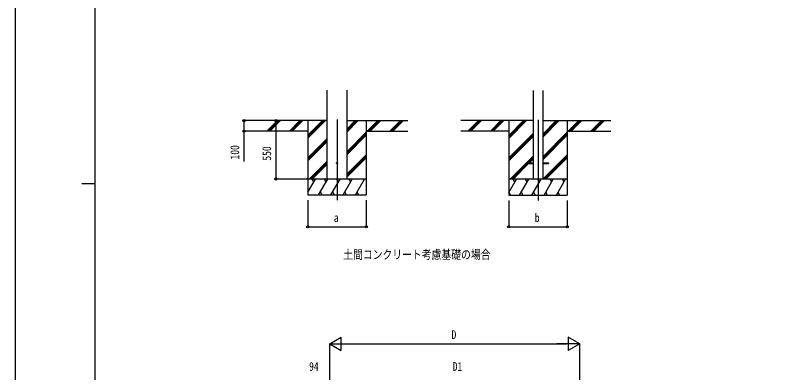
# Model space of a CAD drawing. Units: millimetres, scale not verified. Extents: x -10512 to 10512, y -7425 to 7425.
# Drawn here: x -10512 to -3325, y -1468 to 1896 of the extents above; entities that cross this region are included whole.
import ezdxf
from ezdxf.enums import TextEntityAlignment as Align

# ---------------------------------------------------------------- set-up
doc = ezdxf.new("R2010")
doc.units = ezdxf.units.MM
doc.header["$LTSCALE"] = 30
for name, color, linetype in [('0-2_USER1', 3, 'Continuous'), ('0-3_YKK_12', 2, 'Continuous'), ('0-4_YKK_A1', 4, 'Continuous'), ('0-5_YKK_D', 6, 'Continuous'), ('0-6_YKK_ZWAK', 7, 'Continuous')]:
    doc.layers.add(name, color=color, linetype=linetype)
doc.styles.add('ＭＳ ゴシック', font='')
doc.styles.get('ＭＳ ゴシック').set_extended_font_data('MS Gothic')

msp = doc.modelspace()

# ---------------------------------------------------------------- linework, layer by layer
at = {"layer": '0-3_YKK_12'}
for p, q in [((-7487.45, 914.45), (-7487.45, 155.24)), ((-5597.45, 913.45), (-5597.45, 154.24))]:
    msp.add_line(p, q, dxfattribs=at)
at = {"layer": '0-4_YKK_A1'}
for p, q in [((-7581.45, 355.24), (-7581.45, 1190.6)), ((-7393.45, 355.24), (-7393.45, 1190.6)), ((-5642.65, 1189.6), (-5642.65, 354.24)), ((-5552.25, 1189.6), (-5552.25, 354.24)), ((-7581.45, 905.24), (-8213.4, 905.24)), ((-8146.71, 806.65), (-8048.12, 905.24)), ((-8133.98, 805.24), (-8033.98, 905.24)), ((-8119.83, 805.24), (-8019.83, 905.24)), ((-7934.58, 806.65), (-7835.99, 905.24)), ((-7921.84, 805.24), (-7821.84, 905.24)), ((-7907.7, 805.24), (-7807.7, 905.24)), ((-7762.45, 905.24), (-7762.45, 205.24)), ((-7762.45, 738.36), (-7595.57, 905.24)), ((-7762.45, 752.51), (-7609.71, 905.24)), ((-7762.45, 766.65), (-7623.85, 905.24)), ((-7393.45, 799), (-7287.2, 905.24)), ((-7393.45, 813.14), (-7301.34, 905.24)), ((-7393.45, 827.28), (-7315.49, 905.24)), ((-7393.45, 905.24), (-6821.83, 905.24)), ((-7212.45, 905.24), (-7212.45, 205.24)), ((-7203.35, 805.24), (-7103.35, 905.24)), ((-7189.21, 805.24), (-7089.21, 905.24)), ((-7175.07, 805.24), (-7075.07, 905.24)), ((-6991.22, 805.24), (-6891.22, 905.24)), ((-6977.08, 805.24), (-6877.08, 905.24)), ((-6962.94, 805.24), (-6862.94, 905.24)), ((-5642.65, 904.24), (-6323.4, 904.24)), ((-6256.71, 805.65), (-6158.12, 904.24)), ((-6243.98, 804.24), (-6143.98, 904.24)), ((-6229.83, 804.24), (-6129.83, 904.24)), ((-6044.58, 805.65), (-5945.99, 904.24)), ((-6031.84, 804.24), (-5931.84, 904.24)), ((-6017.7, 804.24), (-5917.7, 904.24)), ((-5872.45, 904.24), (-5872.45, 204.24)), ((-5872.45, 737.36), (-5705.57, 904.24)), ((-5872.45, 751.51), (-5719.71, 904.24)), ((-5872.45, 765.65), (-5733.85, 904.24)), ((-5552.25, 749.2), (-5397.2, 904.24)), ((-5552.25, 763.34), (-5411.34, 904.24)), ((-5552.25, 777.48), (-5425.49, 904.24)), ((-5552.25, 904.24), (-4914.24, 904.24)), ((-5322.45, 904.24), (-5322.45, 204.24)), ((-5313.35, 804.24), (-5213.35, 904.24)), ((-5299.21, 804.24), (-5199.21, 904.24)), ((-5285.07, 804.24), (-5185.07, 904.24)), ((-5101.22, 804.24), (-5001.22, 904.24)), ((-5087.08, 804.24), (-4987.08, 904.24)), ((-5072.94, 804.24), (-4972.94, 904.24)), ((-7762.45, 805.24), (-8213.4, 805.24)), ((-7393.45, 615.15), (-7212.45, 796.15)), ((-7212.45, 805.24), (-6821.83, 805.24)), ((-5872.45, 804.24), (-6323.4, 804.24)), ((-5552.25, 565.35), (-5322.45, 795.15)), ((-5322.45, 804.24), (-4914.24, 804.24)), ((-7762.45, 554.52), (-7581.45, 735.52)), ((-7762.45, 540.38), (-7581.45, 721.37)), ((-7393.45, 601.01), (-7212.45, 782.01)), ((-7393.45, 586.87), (-7212.45, 767.86)), ((-5872.45, 553.52), (-5642.65, 783.32)), ((-5872.45, 539.38), (-5642.65, 769.17)), ((-5872.45, 525.23), (-5642.65, 755.03)), ((-5552.25, 551.21), (-5322.45, 781.01)), ((-5552.25, 537.07), (-5322.45, 766.86)), ((-7762.45, 526.23), (-7581.45, 707.23)), ((-7393.45, 403.02), (-7212.45, 584.02)), ((-5551.23, 354.24), (-5322.45, 583.02)), ((-7749.59, 355.24), (-7581.45, 523.38)), ((-7735.45, 355.24), (-7581.45, 509.24)), ((-7393.45, 388.88), (-7212.45, 569.88)), ((-7393.45, 374.73), (-7212.45, 555.73)), ((-5859.59, 354.24), (-5642.65, 571.18)), ((-5697.45, 508.74), (-5697.45, 499.74)), ((-5697.45, 508.74), (-5642.65, 508.74)), ((-5690.95, 508.74), (-5642.65, 557.04)), ((-5676.81, 508.74), (-5642.65, 542.9)), ((-5552.25, 508.74), (-5497.45, 508.74)), ((-5537.08, 354.24), (-5322.45, 568.88)), ((-5522.94, 354.24), (-5322.45, 554.73)), ((-5497.45, 508.74), (-5497.45, 499.74)), ((-7721.31, 355.24), (-7581.45, 495.1)), ((-5845.45, 354.24), (-5697.45, 502.24)), ((-5831.31, 354.24), (-5685.81, 499.74)), ((-5697.45, 499.74), (-5642.65, 499.74)), ((-5552.25, 499.74), (-5497.45, 499.74)), ((-7212.45, 355.24), (-7762.45, 355.24)), ((-7762.45, 229.79), (-7690.02, 355.24)), ((-7705.02, 329.26), (-7720.02, 355.24)), ((-7661.15, 205.25), (-7574.55, 355.24)), ((-7589.55, 329.26), (-7604.55, 355.25)), ((-7545.68, 205.25), (-7459.08, 355.24)), ((-7474.08, 329.26), (-7489.08, 355.24)), ((-7430.21, 205.24), (-7343.61, 355.24)), ((-7358.61, 329.26), (-7373.61, 355.24)), ((-7314.74, 205.24), (-7228.14, 355.24)), ((-7258.14, 355.24), (-7258.14, 355.24)), ((-5322.45, 354.24), (-5872.45, 354.24)), ((-5872.45, 228.79), (-5800.02, 354.24)), ((-5815.02, 328.26), (-5830.02, 354.24)), ((-5771.15, 204.25), (-5684.55, 354.24)), ((-5699.55, 328.26), (-5714.55, 354.25)), ((-5655.68, 204.25), (-5569.08, 354.24)), ((-5584.08, 328.26), (-5599.08, 354.24)), ((-5540.21, 204.24), (-5453.61, 354.24)), ((-5468.61, 328.26), (-5483.61, 354.24)), ((-5424.74, 204.24), (-5338.14, 354.24)), ((-5353.14, 328.26), (-5368.14, 354.24)), ((-7646.16, 231.22), (-7631.16, 205.25)), ((-7530.69, 231.22), (-7515.69, 205.25)), ((-7415.21, 231.23), (-7400.21, 205.24)), ((-7299.74, 231.22), (-7284.75, 205.24)), ((-5871.62, 230.22), (-5856.63, 204.25)), ((-5756.16, 230.22), (-5741.16, 204.25)), ((-5640.69, 230.22), (-5625.69, 204.25)), ((-5525.21, 230.23), (-5510.21, 204.24)), ((-5409.75, 230.22), (-5394.75, 204.24)), ((-7762.45, 205.24), (-7212.45, 205.24)), ((-5872.45, 204.24), (-5322.45, 204.24))]:
    msp.add_line(p, q, dxfattribs=at)
msp.add_circle((-7487.45, 505.24), 5, dxfattribs=at)
at = {"layer": '0-5_YKK_D'}
for p, q in [((-8214.4, 905.24), (-8363.45, 905.24)), ((-8062.45, 905.24), (-8062.45, 355.24)), ((-8214.4, 805.24), (-8363.45, 805.24)), ((-7763.45, 355.24), (-8063.45, 355.24)), ((-7762.45, 155.24), (-7762.45, -95.76)), ((-7212.45, 155.24), (-7212.45, -95.76)), ((-5872.45, 154.24), (-5872.45, -95.76)), ((-5322.45, 154.24), (-5322.45, -95.76)), ((-7762.45, -94.76), (-7212.45, -94.76)), ((-5872.45, -94.76), (-5322.45, -94.76)), ((-7555.55, -1194.76), (-7447.3, -1132.26)), ((-7447.3, -1257.26), (-7447.3, -1132.26)), ((-5205.55, -1194.76), (-5313.8, -1132.26)), ((-5313.8, -1132.26), (-5313.8, -1257.26)), ((-7555.55, -2085.49), (-7555.55, -1193.76)), ((-7555.55, -1194.76), (-7447.3, -1257.26)), ((-7555.55, -1194.76), (-7339.04, -1194.76)), ((-7430.55, -1194.76), (-5330.55, -1194.76)), ((-5205.55, -1194.76), (-5422.06, -1194.76)), ((-5205.55, -1194.76), (-5313.8, -1257.26)), ((-5205.55, -2103.83), (-5205.55, -1193.76))]:
    msp.add_line(p, q, dxfattribs=at)
msp.add_lwpolyline([(-8362.45, 905.24), (-8362.45, 805.24), (-8362.45, 518.74)], dxfattribs=at)
for centre in [(-8362.45, 905.24), (-8062.45, 905.24), (-8362.45, 805.24), (-8062.45, 355.24), (-7762.45, -94.76), (-7212.45, -94.76), (-5872.45, -94.76), (-5322.45, -94.76)]:
    msp.add_circle(centre, 10.62, dxfattribs=at)
at = {"layer": '0-6_YKK_ZWAK'}
for p, q in [((-9762.45, -6312.5), (-9762.45, 6937.5)), ((-9887.45, 312.5), (-9762.45, 312.5))]:
    msp.add_line(p, q, dxfattribs=at)
msp.add_lwpolyline([(-10512.5, -7425), (10512.5, -7425), (10512.5, 7425), (-10512.5, 7425)], close=True, dxfattribs=at)

# ---------------------------------------------------------------- texts
at = {"layer": '0-2_USER1', "style": 'ＭＳ ゴシック', "width": 0.8}
msp.add_text('土間コンクリート考慮基礎の場合', height=82.48, dxfattribs=at).set_placement((-7429.5, -422.5), align=Align.BOTTOM_LEFT)
at = {"layer": '0-5_YKK_D', "style": 'ＭＳ ゴシック', "width": 0.8}
for s, p in [('100', (-8382.45, 538.74)), ('550', (-8082.45, 528.24))]:
    msp.add_text(s, height=82.48, rotation=90, dxfattribs=at).set_placement(p, align=Align.BOTTOM_LEFT)
for s, p in [('a', (-7517.45, -74.76)), ('b', (-5627.45, -74.76)), ('D', (-6410.55, -1174.76)), ('94', (-7750.05, -1474.76)), ('D1', (-6399.55, -1474.76))]:
    msp.add_text(s, height=82.48, dxfattribs=at).set_placement(p, align=Align.BOTTOM_LEFT)

doc.saveas('drawing.dxf')
